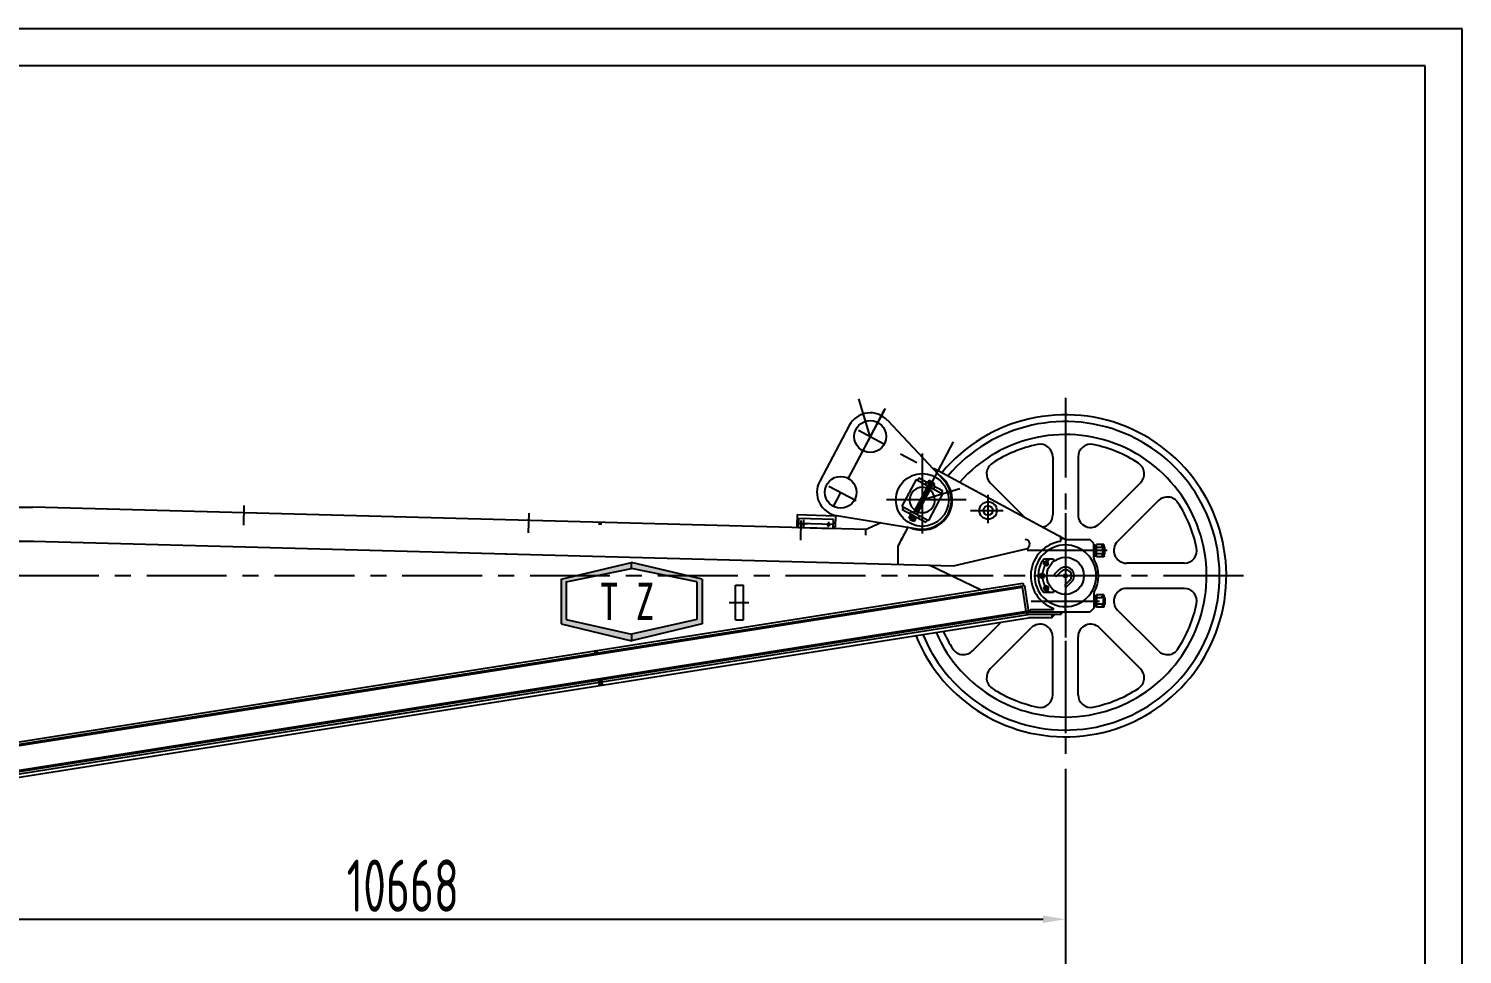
# Model space of a CAD drawing. Header units: millimetres. Extents: x 0 to 25200, y 0 to 17820.
# Drawn here: x 13659 to 25200, y 10373 to 17820 of the extents above; entities that cross this region are included whole.
import ezdxf

# ---------------------------------------------------------------- set-up
doc = ezdxf.new("R2010")
doc.units = ezdxf.units.MM
doc.header["$LTSCALE"] = 600
doc.linetypes.add('F', pattern=[0.75, 0.5, -0.25])
doc.linetypes.add('G', pattern=[2, 1.25, -0.25, 0.25, -0.25])
for name, color, linetype in [('01', 7, 'Continuous'), ('02', 1, 'Continuous'), ('04', 2, 'F'), ('05', 142, 'G'), ('08', 1, 'Continuous')]:
    doc.layers.add(name, color=color, linetype=linetype)
doc.styles.get("Standard").update_dxf_attribs({"font": 'isocp', "width": 0.707, "bigfont": 'intecad.shx'})
doc.dimstyles.new('INTE', dxfattribs={"dimscale": 60, "dimtxt": 7, "dimasz": 3, "dimexe": 3, "dimexo": 0, "dimgap": 1, "dimtad": 1, "dimdec": 0, "dimdsep": 46, "dimtxsty": 'Standard', "dimcen": 0, "dimclrd": 1, "dimclre": 1, "dimclrt": 3, "dimaunit": 1, "dimadec": 0, "dimazin": 0, "dimtfac": 1, "dimtdec": 0, "dimtmove": 0, "dimatfit": 0, "dimfxl": 0, "dimarcsym": 0})

# ---------------------------------------------------------------- blocks, each defined once
blk = doc.blocks.new('*U139')
at = {"layer": '01'}
for p, q in [((-23, 8), (-23, 0)), ((0, 8), (-23, 8)), ((-23, 0), (0, 0)), ((0, 0), (-4, 8)), ((0, 8), (4, 0)), ((0, 8), (23, 8)), ((23, 0), (0, 0)), ((23, 8), (23, 0))]:
    blk.add_line(p, q, dxfattribs=at)
at = {"layer": '05'}
blk.add_line((0, 10), (0, -2), dxfattribs=at)
blk = doc.blocks.new('*U140')
at = {"layer": '01'}
for p, q in [((-26, 0), (-26, 25)), ((-26, 25), (0, 25)), ((-26, 15), (0, 15)), ((0, 25), (0, 0)), ((0, -25), (0, 0)), ((-26, 0), (-26, -25)), ((-26, -15), (0, -15)), ((-26, -25), (0, -25))]:
    blk.add_line(p, q, dxfattribs=at)
at = {"layer": '05'}
blk.add_line((-27, 0), (1, 0), dxfattribs=at)
blk = doc.blocks.new('ert')
at = {"layer": '01'}
for points in [[(27259, 12092), (26692, 11956), (26692, 11599), (27259, 11462), (27259, 11516), (26733, 11634), (26733, 11937), (27259, 12043)], [(27259, 12092), (27826, 11956), (27826, 11599), (27259, 11462), (27259, 11516), (27784, 11634), (27784, 11937), (27259, 12043)]]:
    blk.add_hatch(color=256, dxfattribs=at).paths.add_polyline_path(points)
for p, q in [((26692, 11956), (27259, 12092)), ((26733, 11937), (27259, 12043)), ((27826, 11956), (27259, 12092)), ((27259, 12043), (27259, 12092)), ((27259, 12043), (27259, 12092)), ((27784, 11937), (27259, 12043)), ((26692, 11956), (26692, 11599)), ((26733, 11937), (26733, 11634)), ((27784, 11937), (27784, 11634)), ((27826, 11956), (27826, 11599)), ((26692, 11599), (27259, 11462)), ((26733, 11634), (27259, 11516)), ((27784, 11634), (27259, 11516)), ((27826, 11599), (27259, 11462)), ((27259, 11516), (27259, 11462)), ((27259, 11516), (27259, 11462))]:
    blk.add_line(p, q, dxfattribs=at)
at = {"layer": '01', "insert": (27006, 11930), "char_height": 300, "width": 1341.1, "attachment_point": 1}
blk.add_mtext('{\\f黑体|b0|i0|c134|p2;T Z}', dxfattribs=at)
blk = doc.blocks.new('*U318')
at = {"layer": '01'}
for points in [[(415, 292), (25, 292)], [(415, 5), (415, 292)]]:
    blk.add_lwpolyline(points, dxfattribs=at)
at = {"layer": '02'}
for points in [[(420, 297), (0, 297)], [(420, 0), (420, 297)]]:
    blk.add_lwpolyline(points, dxfattribs=at)
blk = doc.blocks.new('*D322')
at = {"layer": '08', "color": 1, "lineweight": -2}
for p, q in [((22005, 11274), (22005, 10475)), ((11337, 11046), (11337, 10475)), ((11517, 10655), (21825, 10655))]:
    blk.add_line(p, q, dxfattribs=at)
at = {"layer": '08', "color": 1}
for points in [[(11517, 10685), (11517, 10625), (11337, 10655)], [(21825, 10685), (21825, 10625), (22005, 10655)]]:
    blk.add_solid(points, dxfattribs=at)
at = {"layer": 'DEFPOINTS', "color": 0}
for p in [(22005, 11274), (11337, 11046), (22005, 10655)]:
    blk.add_point(p, dxfattribs=at)
at = {"layer": '08', "color": 3, "insert": (16671, 10925), "char_height": 420, "attachment_point": 5}
blk.add_mtext('10668', dxfattribs=at)

msp = doc.modelspace()

# ---------------------------------------------------------------- hatches: boundary and pattern name
at = {"layer": '01', "linetype": 'Continuous', "ltscale": 0.857143}
msp.add_hatch(color=7, dxfattribs=at).paths.add_polyline_path([(18271.1, 13847.6), (18250.6, 13848.1), (18257.9, 13827.9), (18263.9, 13827.8)])
at = {"layer": '01', "ltscale": 0.857143}
for points in [[(21966.9, 13729.1), (21966.9, 13710.1), (22002, 13710.1)], [(21703.9, 13126.1), (21691.3, 13124.1), (21694.5, 13104.3)], [(21898.4, 13085.2), (21918.6, 13106.1), (21898.4, 13106.1)], [(21970.9, 13112.4), (21985.4, 13126.1), (21970.9, 13126.1)], [(18223.6, 12815.6), (18212, 12813.7), (18213, 12812.2), (18228.9, 12801)], [(18230.5, 12796.4), (18228.9, 12801), (18213, 12812.2), (18223.6, 12795.3)]]:
    msp.add_hatch(color=256, dxfattribs=at).paths.add_polyline_path(points)
h = msp.add_hatch(color=256, dxfattribs=at)
h.paths.add_polyline_path([(18238, 12817.8), (18223.6, 12815.6), (18223.6, 12795.3)])
h.paths.add_polyline_path([(18223.6, 12815.6), (18213.9, 12814), (18213.9, 12809.4), (18223.6, 12795.3)])
h.paths.add_polyline_path([(18213.9, 12814), (18211.1, 12813.6), (18213.9, 12809.4)])
h = msp.add_hatch(color=256, dxfattribs=at)
h.paths.add_polyline_path([(18238, 12817.8), (18223.6, 12815.6), (18228.9, 12801), (18234.4, 12797)])
h.paths.add_polyline_path([(18228.9, 12801), (18230.5, 12796.4), (18234.4, 12797)])
h = msp.add_hatch(color=256, dxfattribs=at)
h.paths.add_polyline_path([(18256.9, 12561.6), (18260.4, 12562.2), (18260.4, 12582.4), (18247.5, 12580.4)])
h.paths.add_polyline_path([(18277.6, 12585.2), (18260.4, 12582.4), (18260.4, 12562.2), (18267.4, 12563.3)])
h = msp.add_hatch(color=256, dxfattribs=at)
h.paths.add_polyline_path([(18261.6, 12562.4), (18252.8, 12561), (18248.2, 12535), (18261.6, 12537.1)])
h.paths.add_polyline_path([(18269.8, 12563.7), (18261.6, 12562.4), (18261.6, 12537.1), (18279.2, 12539.9)])

# ---------------------------------------------------------------- linework, layer by layer
at = {"ltscale": 0.857143}
for p, q in [((20572.3, 14669.2), (21024.1, 14189.1)), ((20265.4, 14628.1), (20026.9, 14179.6)), ((21903.4, 14374.7), (21903.4, 13909.4)), ((22106.4, 14374.7), (22106.4, 13909.4)), ((20825.6, 14206.8), (20814.4, 14185.6)), ((20825.6, 14206.8), (21016.3, 14105.4)), ((20887.4, 14173.9), (20876.2, 14152.7)), ((20954.5, 14138.2), (20943.3, 14117.1)), ((21016.3, 14105.4), (21005.1, 14084.2)), ((21400.3, 14166.2), (21684.9, 13881.6)), ((22609.6, 14166.2), (22280.5, 13837.2)), ((20700.7, 13971.9), (20689.5, 13950.7)), ((22753.1, 14022.7), (22424.1, 13693.7)), ((19844.7, 13910.2), (19842.3, 13818.2)), ((19844.7, 13910.2), (20154.6, 13901.8)), ((19857.4, 13804.8), (19859.4, 13879.8)), ((20138.3, 13872.2), (19859.4, 13879.8)), ((20136.3, 13797.3), (20138.3, 13872.2)), ((20154.6, 13901.8), (20152.2, 13809.8)), ((20164.4, 13902.2), (20815.1, 13796.1)), ((20689.5, 13950.7), (20880.2, 13849.3)), ((20762.6, 13939.1), (20751.3, 13917.9)), ((20829.7, 13903.4), (20818.4, 13882.2)), ((20891.5, 13870.5), (20880.2, 13849.3)), ((19842.3, 13818.2), (19857.8, 13817.8)), ((20136.3, 13797.3), (19857.4, 13804.8)), ((20136.7, 13810.3), (20152.2, 13809.8)), ((22961.5, 13519.6), (22496.2, 13519.6)), ((22961.5, 13316.6), (22496.2, 13316.6)), ((21256.7, 12813.4), (21490, 13046.7)), ((22753.1, 12813.4), (22424.1, 13142.4)), ((21400.3, 12669.9), (21729.3, 12998.9)), ((21903.4, 12461.5), (21903.4, 12926.8)), ((22106.4, 12461.5), (22106.4, 12926.8)), ((22609.6, 12669.9), (22280.5, 12998.9))]:
    msp.add_line(p, q, dxfattribs=at)
for centre, radius in [((20852.9, 14028.1), 212.5), ((19896.3, 13836.7), 8.75), ((20099.2, 13831.3), 8.75)]:
    msp.add_circle(centre, radius, dxfattribs=at)
for centre, radius, start, end in [((20433.6, 14538.7), 190.5, 42.75691, 152), ((22004.9, 13418.1), 1295.5, 201.74722, 140.21821), ((22004.9, 13418.1), 1136.5, 203.57177, 138.60103), ((22004.9, 13418.1), 1080, 102.00972, 122.99028), ((21801.4, 14374.7), 102, 0, 102.00972), ((22208.4, 14374.7), 102, 77.99028, 180), ((22004.9, 13418.1), 1080, 57.00972, 77.99028), ((21472.4, 14238.4), 102, 122.99028, 225), ((22537.4, 14238.4), 102, 315, 57.00972), ((20195.1, 14090.2), 190.5, 152, 260.74497), ((20852.9, 14028.1), 235, 260.74497, 43.25503), ((20852.9, 14028.1), 102, 250.45652, 53.54348), ((22825.2, 13950.6), 102, 32.99028, 135), ((22004.9, 13418.1), 1080, 12.00972, 32.99028), ((21801.4, 13909.4), 102, 280.07581, 0), ((22208.4, 13909.4), 102, 180, 315), ((22496.2, 13621.6), 102, 135, 270), ((22961.5, 13621.6), 102, 270, 12.00972), ((22496.2, 13214.6), 102, 90, 225), ((22961.5, 13214.6), 102, 347.99028, 90), ((22004.9, 13418.1), 1080, 327.00972, 347.99028), ((22004.9, 13418.1), 1080, 204.354, 212.99028), ((21801.4, 12926.8), 102, 0, 135), ((22208.4, 12926.8), 102, 45, 180), ((21184.6, 12885.5), 102, 212.99028, 315), ((22825.2, 12885.5), 102, 225, 327.00972), ((21472.4, 12597.8), 102, 135, 237.00972), ((22537.4, 12597.8), 102, 302.99028, 45), ((22004.9, 13418.1), 1080, 237.00972, 257.99028), ((22004.9, 13418.1), 1080, 282.00972, 302.99028), ((21801.4, 12461.5), 102, 257.99028, 0), ((22208.4, 12461.5), 102, 180, 282.00972)]:
    msp.add_arc(centre, radius, start, end, dxfattribs=at)
at = {"layer": '01', "ltscale": 0.857143}
for p, q in [((20808.6, 14325.8), (20676.7, 14397.3)), ((22002, 13710.1), (20979.9, 14262.9)), ((20907.7, 14163.1), (20782.9, 13928.3)), ((20934.2, 14149), (20809.3, 13914.2)), ((20907.3, 14184.5), (20898.5, 14168)), ((20898.5, 14168), (20921, 14156.1)), ((20929.8, 14172.6), (20907.3, 14184.5)), ((20907.7, 14163.1), (20916.5, 14179.6)), ((20943.4, 14144.2), (20921, 14156.1)), ((20929.8, 14172.6), (20952.2, 14160.7)), ((20934.2, 14149), (20943, 14165.6)), ((20952.2, 14160.7), (20943.4, 14144.2)), ((13257.9, 13971.1), (13693.5, 13971.1)), ((20402.4, 13790.1), (13693.5, 13971.1)), ((20756.1, 13877.9), (20752.8, 13871.8)), ((20752.8, 13871.8), (20766.1, 13864.7)), ((20779.3, 13857.7), (20766.1, 13864.7)), ((20782.5, 13863.8), (20779.3, 13857.7)), ((20792.7, 13946.8), (20806, 13939.8)), ((20819.2, 13932.7), (20806, 13939.8)), ((18260.4, 13827.9), (18260.9, 13847.9)), ((18260.4, 13827.9), (18260.9, 13847.9)), ((21966.9, 13694.5), (21966.9, 13735.1)), ((13698.9, 13697.1), (17507.3, 13594.3)), ((20690.4, 13722.4), (20655.2, 13656.2)), ((20655.2, 13656.2), (20655.2, 13506.2)), ((21103.2, 13497.3), (21688.9, 13635.8)), ((22233.9, 13666.6), (22244.9, 13666.6)), ((22244.9, 13666.6), (22244.9, 13575.6)), ((22254.9, 13661.1), (22244.9, 13661.1)), ((22254.9, 13571.4), (22254.9, 13670.7)), ((22313.1, 13670.7), (22254.9, 13670.7)), ((22314.5, 13645.9), (22254.9, 13645.9)), ((22316.9, 13627.1), (22298.9, 13627.1)), ((22298.9, 13627.1), (22298.9, 13615.1)), ((22301.9, 13654.9), (22301.9, 13661.3)), ((22316.9, 13661.3), (22301.9, 13661.3)), ((22316.9, 13654.9), (22301.9, 13654.9)), ((22316.9, 13664.1), (22313.1, 13670.7)), ((22316.9, 13578.1), (22316.9, 13664.1)), ((22318.6, 13651.1), (22316.9, 13651.1)), ((22318.6, 13651.1), (22318.6, 13591.1)), ((17498.6, 13594.6), (21103.2, 13497.3)), ((21322.1, 13305.7), (20908, 13502.6)), ((21829.5, 13518.1), (21839.9, 13536.1)), ((21839.9, 13500.1), (21829.5, 13518.1)), ((21909.6, 13553.1), (21831.2, 13553.1)), ((21839.9, 13536.1), (21849.3, 13536.1)), ((21858.6, 13536.1), (21849.3, 13536.1)), ((21869, 13518.1), (21858.6, 13536.1)), ((21858.6, 13500.1), (21869, 13518.1)), ((21909.6, 13553.1), (21909.6, 13532.6)), ((22244.9, 13575.6), (22233.9, 13575.6)), ((22254.9, 13581.1), (22244.9, 13581.1)), ((22314.5, 13596.2), (22254.9, 13596.2)), ((22313.1, 13571.4), (22254.9, 13571.4)), ((22316.9, 13615.1), (22298.9, 13615.1)), ((22301.9, 13587.2), (22301.9, 13580.8)), ((22316.9, 13587.2), (22301.9, 13587.2)), ((22316.9, 13580.8), (22301.9, 13580.8)), ((22316.9, 13578.1), (22313.1, 13571.4)), ((22318.6, 13591.1), (22316.9, 13591.1)), ((21800.1, 13418.1), (21810.5, 13436.1)), ((21810.5, 13400.1), (21800.1, 13418.1)), ((21810.5, 13436.1), (21819.9, 13436.1)), ((21819.9, 13400.1), (21810.5, 13400.1)), ((21829.3, 13436.1), (21819.9, 13436.1)), ((21819.9, 13400.1), (21829.3, 13400.1)), ((21839.7, 13418.1), (21829.3, 13436.1)), ((21829.3, 13400.1), (21839.7, 13418.1)), ((21849.3, 13500.1), (21839.9, 13500.1)), ((21849.3, 13500.1), (21858.6, 13500.1)), ((21955.4, 13467.6), (21913, 13425.1)), ((21927.1, 13411), (21913, 13425.1)), ((21969.6, 13453.4), (21927.1, 13411)), ((11597.4, 11769.5), (21663.2, 13358.6)), ((11600.5, 11749.8), (21675, 13340.2)), ((11602, 11739.9), (21656.8, 13327.2)), ((19349.6, 13343.6), (19413.6, 13343.6)), ((21656.8, 13327.2), (21687.4, 13133.6)), ((21675, 13340.2), (21708.7, 13126.8)), ((21839.9, 13336.1), (21829.5, 13318.1)), ((21829.5, 13318.1), (21839.9, 13300.1)), ((21909.6, 13283.1), (21831.2, 13283.1)), ((21849.3, 13336.1), (21839.9, 13336.1)), ((21839.9, 13300.1), (21849.3, 13300.1)), ((21849.3, 13336.1), (21858.6, 13336.1)), ((21858.6, 13300.1), (21849.3, 13300.1)), ((21858.6, 13336.1), (21869, 13318.1)), ((21869, 13318.1), (21858.6, 13300.1)), ((21909.6, 13303.5), (21909.6, 13283.1)), ((22040.3, 13382.7), (21997.8, 13340.3)), ((21997.8, 13340.3), (22012, 13326.1)), ((22054.4, 13368.6), (22012, 13326.1)), ((22244.9, 13260.6), (22233.9, 13260.6)), ((22233.9, 13169.6), (22244.9, 13169.6)), ((22244.9, 13169.6), (22244.9, 13260.6)), ((22254.9, 13255.1), (22244.9, 13255.1)), ((22254.9, 13175.1), (22244.9, 13175.1)), ((22254.9, 13264.7), (22254.9, 13165.4)), ((22313.1, 13264.7), (22254.9, 13264.7)), ((22314.5, 13239.9), (22254.9, 13239.9)), ((22314.5, 13190.2), (22254.9, 13190.2)), ((22313.1, 13165.4), (22254.9, 13165.4)), ((22301.9, 13248.9), (22301.9, 13255.3)), ((22316.9, 13255.3), (22301.9, 13255.3)), ((22316.9, 13248.9), (22301.9, 13248.9)), ((22301.9, 13181.2), (22301.9, 13174.8)), ((22316.9, 13181.2), (22301.9, 13181.2)), ((22316.9, 13174.8), (22301.9, 13174.8)), ((22316.9, 13258.1), (22313.1, 13264.7)), ((22316.9, 13172.1), (22313.1, 13165.4)), ((22316.9, 13172.1), (22316.9, 13258.1)), ((22318.6, 13245.1), (22316.9, 13245.1)), ((22318.6, 13185.1), (22316.9, 13185.1)), ((22318.6, 13185.1), (22318.6, 13245.1)), ((11632.6, 11546.3), (21707.1, 13136.7)), ((11634.2, 11536.4), (21708.7, 13126.8)), ((11637.3, 11516.6), (21705.5, 13106.1)), ((11641.2, 11491.9), (21707.4, 13081.1)), ((19349.6, 13063.6), (19413.6, 13063.6)), ((21694.5, 13104.3), (21691.3, 13124.1)), ((21694.5, 13104.3), (21703.9, 13126.1)), ((21898.4, 13085.2), (21918.6, 13106.1)), ((21898.4, 13081.1), (21898.4, 13106.1)), ((21909.9, 13145.1), (21909.9, 13155.7)), ((21970.9, 13112.4), (21985.4, 13126.1)), ((18234.4, 12797), (18211.1, 12813.6)), ((18212, 12813.7), (18223.6, 12795.3)), ((18230.5, 12796.4), (18223.6, 12815.6)), ((18234.4, 12797), (18238, 12817.8)), ((16090.7, 12219.7), (18559.2, 12609.4)), ((18256.9, 12561.6), (18247.5, 12580.4)), ((18260.4, 12562.2), (18257.2, 12582)), ((18260.4, 12562.2), (18260.4, 12582.4)), ((18267.4, 12563.3), (18277.6, 12585.2)), ((18252.8, 12561), (18248.2, 12535)), ((18269.8, 12563.7), (18279.2, 12539.9))]:
    msp.add_line(p, q, dxfattribs=at)
at = {"layer": '01', "color": 7, "linetype": 'Continuous', "ltscale": 0.857143}
for p, q in [((20802.9, 14191.7), (20689.3, 13978)), ((20802.9, 14191.7), (21016.6, 14078.1)), ((20689.3, 13978), (20902.9, 13864.4)), ((21016.6, 14078.1), (20902.9, 13864.4)), ((18258, 13827.8), (18250.6, 13848.1)), ((18263.9, 13827.8), (18271.1, 13847.6)), ((20518.9, 13844.4), (20395.9, 13787.1)), ((20395.9, 13787.1), (20395.9, 13746.1)), ((21966.9, 13735.1), (21955.8, 13735.1)), ((13257.9, 13697.1), (13698.9, 13697.1)), ((22004.9, 13710.1), (22004.9, 13552.6)), ((22004.9, 13710.1), (22201.9, 13710.1)), ((22233.9, 13678.1), (22201.9, 13710.1)), ((22233.9, 13562.1), (22233.9, 13678.1)), ((22321.6, 13648.1), (22318.6, 13651.1)), ((22321.6, 13594.1), (22321.6, 13648.1)), ((22321.6, 13594.1), (22318.6, 13591.1)), ((19349.6, 13063.6), (19349.6, 13343.6)), ((19413.6, 13063.6), (19413.6, 13343.6)), ((21663.2, 13358.6), (21666.2, 13339.8)), ((22004.9, 13126.1), (22004.9, 13283.6)), ((22233.9, 13274), (22233.9, 13158.1)), ((22233.9, 13158.1), (22201.9, 13126.1)), ((22321.6, 13242.1), (22318.6, 13245.1)), ((22321.6, 13188.1), (22318.6, 13185.1)), ((22321.6, 13242.1), (22321.6, 13188.1)), ((22201.9, 13126.1), (21703.9, 13126.1)), ((21970.9, 13106.1), (21705.5, 13106.1)), ((21898.4, 13081.1), (21707.4, 13081.1)), ((21909.9, 13145.1), (21731.9, 13145.1)), ((21970.9, 13106.1), (21970.9, 13126.1))]:
    msp.add_line(p, q, dxfattribs=at)
at = {"layer": '01', "ltscale": 0.857143}
for centre, radius in [((20433.6, 14538.7), 127.9), ((20195.7, 14090.3), 127.9), ((21382.9, 13943.6), 38), ((22004.9, 13418.1), 149.5), ((22004.9, 13418.1), 13.9)]:
    msp.add_circle(centre, radius, dxfattribs=at)
at = {"layer": '01', "color": 7, "linetype": 'Continuous', "ltscale": 0.857143}
for centre, radius in [((21382.9, 13943.6), 70), ((22308.6, 13621.1), 5.25)]:
    msp.add_circle(centre, radius, dxfattribs=at)
at = {"layer": '01', "ltscale": 0.857143}
for centre, radius, start, end in [((22004.9, 13418.1), 1241.2, 202.31646, 139.71338), ((21680.4, 13672.7), 37.9, 283.12542, 89.58472), ((22004.9, 13418.1), 279, 97.82806, 250.09255), ((22004.9, 13418.1), 248, 90, 180), ((22004.9, 13418.1), 248, 0, 90), ((22258.5, 13643), 61.2, 17.43514, 26.95671), ((22298, 13655.2), 18.9, 330.71921, 359.35199), ((22131.2, 13612.8), 186.3, 4.40002, 10.2413), ((22004.9, 13418.1), 220, 142.1471, 217.8529), ((22258.5, 13599.2), 61.2, 333.04329, 342.56486), ((22131.2, 13629.4), 186.3, 349.7587, 355.59998), ((22298, 13587), 18.9, 0.64801, 29.28079), ((22004.9, 13418.1), 248, 180, 270), ((22004.9, 13418.1), 70, 315, 135), ((22004.9, 13418.1), 50, 315, 135), ((22004.9, 13418.1), 248, 270, 0), ((22258.5, 13237), 61.2, 17.43514, 26.95671), ((22258.5, 13193.2), 61.2, 333.04329, 342.56486), ((22298, 13249.2), 18.9, 330.71921, 359.35199), ((22131.2, 13206.8), 186.3, 4.40002, 10.2413), ((22131.2, 13223.4), 186.3, 349.7587, 355.59998), ((22298, 13181), 18.9, 0.64801, 29.28079), ((21731.9, 13126.1), 19, 90, 180)]:
    msp.add_arc(centre, radius, start, end, dxfattribs=at)
at = {"layer": '01', "color": 7, "linetype": 'Continuous', "ltscale": 0.857143}
for centre, radius, start, end in [((20852.9, 14028.1), 241.5, 247.42159, 56.57841), ((20852.9, 14028.1), 267, 61.59134, 71.59458), ((20852.9, 14028.1), 102, 70.45652, 233.54348), ((22258.9, 13562.1), 25, 180, 209.55728), ((22004.9, 13418.1), 267, 330.44272, 29.55728), ((22258.9, 13274), 25, 150.44272, 180)]:
    msp.add_arc(centre, radius, start, end, dxfattribs=at)
at = {"layer": '05', "ltscale": 0.857143}
for p, q in [((20433.6, 14538.7), (20340.9, 14841.7)), ((22004.9, 14851.3), (22004.9, 11984.8)), ((20554, 14765.3), (20089.3, 13891.2)), ((20339.8, 14588.6), (20544.2, 14479.9)), ((21101.6, 14495.7), (20655.2, 13656.2)), ((20852.9, 14401), (20852.9, 13674.6)), ((20101.3, 14140), (20319.7, 14023.9)), ((20852.9, 14028.1), (21155.9, 14120.7)), ((15392.5, 13984.2), (15388.2, 13826.3)), ((21206.3, 14028.1), (20499.5, 14028.1)), ((21382.9, 13841.8), (21382.9, 14070.3)), ((17685, 13922.4), (17680.8, 13764.5)), ((19876, 13863.3), (19871.8, 13705.4)), ((19897.1, 13867.2), (19895.5, 13809.1)), ((19895.7, 13816.4), (19896.8, 13854.7)), ((20098.7, 13811.7), (20099.8, 13852.3)), ((21239.6, 13943.6), (21503.9, 13943.6)), ((22004.9, 13922.4), (22004.9, 5926.2)), ((20137.2, 13830.2), (19858.3, 13837.8)), ((19864.6, 13837.6), (19934, 13835.7)), ((22340.8, 13621.1), (21687.1, 13621.1)), ((22308.6, 13606.6), (22308.6, 13638.3)), ((21827.7, 13518.1), (21870.5, 13518.1)), ((21849.3, 13537.9), (21849.3, 13498.7)), ((22452.8, 13418.1), (4001.8, 13418.1)), ((23438.2, 13418.1), (20571.6, 13418.1)), ((21798.3, 13418.1), (21841.1, 13418.1)), ((21819.9, 13437.9), (21819.9, 13398.7)), ((21827.7, 13318.1), (21870.5, 13318.1)), ((21849.3, 13298.2), (21849.3, 13337.4)), ((21729.8, 13215.1), (22280, 13215.1)), ((22308.6, 13229.6), (22308.6, 13197.8))]:
    msp.add_line(p, q, dxfattribs=at)
at = {"layer": '05', "color": 142, "linetype": 'G', "ltscale": 0.857143}
for p, q in [((20546.9, 14752.4), (20292.9, 14273.5)), ((19297.1, 13203.6), (19457.7, 13203.6))]:
    msp.add_line(p, q, dxfattribs=at)
at = {"layer": '05', "color": 4, "linetype": 'G', "ltscale": 0.857143}
msp.add_arc((22004.9, 13418.1), 185, 133.13626, 226.86374, dxfattribs=at)

# ---------------------------------------------------------------- block references
at = {"ltscale": 0.857143}
for name, rotation in [('*U140', 62.00000000007694), ('*U139', 332.000000000077)]:
    msp.add_blockref(name, (20781.3, 13893.4), dxfattribs=dict(at, rotation=rotation))
at = {"layer": '01', "ltscale": 0.857143}
msp.add_blockref('ert', (-8745.7, 1433.8), dxfattribs=at)
at = {"layer": '04', "xscale": 60, "yscale": 60, "zscale": 60}
msp.add_blockref('*U318', (0, 0), dxfattribs=at)

# ---------------------------------------------------------------- dimensions: what is measured, and where the dimension line sits
at = {"layer": '08'}
dim = msp.add_linear_dim(base=(22004.9, 10654.5), p1=(11336.9, 11046), p2=(22004.9, 11274.4), dimstyle='INTE', dxfattribs=at)
dim.commit()
dim.dimension.update_dxf_attribs({"geometry": '*D322', "text_midpoint": (16670.9, 10924.5)})

doc.saveas('drawing.dxf')
